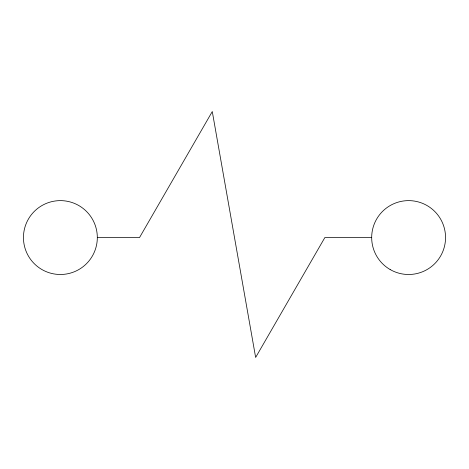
<?xml version="1.0" encoding="UTF-8"?>
<svg xmlns="http://www.w3.org/2000/svg" width="469" height="469" viewBox="0 0 469 469"><rect width="100%" height="100%" fill="white"/><g stroke="black" fill="none" stroke-linecap="round" stroke-linejoin="round"><path stroke-width="0.7" d="M97.318 237.56A36.934 36.934 0 0 0 41.917 205.574A36.934 36.934 0 0 0 41.917 269.546A36.934 36.934 0 0 0 97.318 237.56L139.528 237.56L212.281 111.552L255.64 357.448L324.859 237.56L371.683 237.56M390.149 269.546A36.934 36.934 0 0 0 445.55 237.56A36.934 36.934 0 0 0 390.149 205.574A36.934 36.934 0 0 0 390.149 269.546"/></g></svg>
